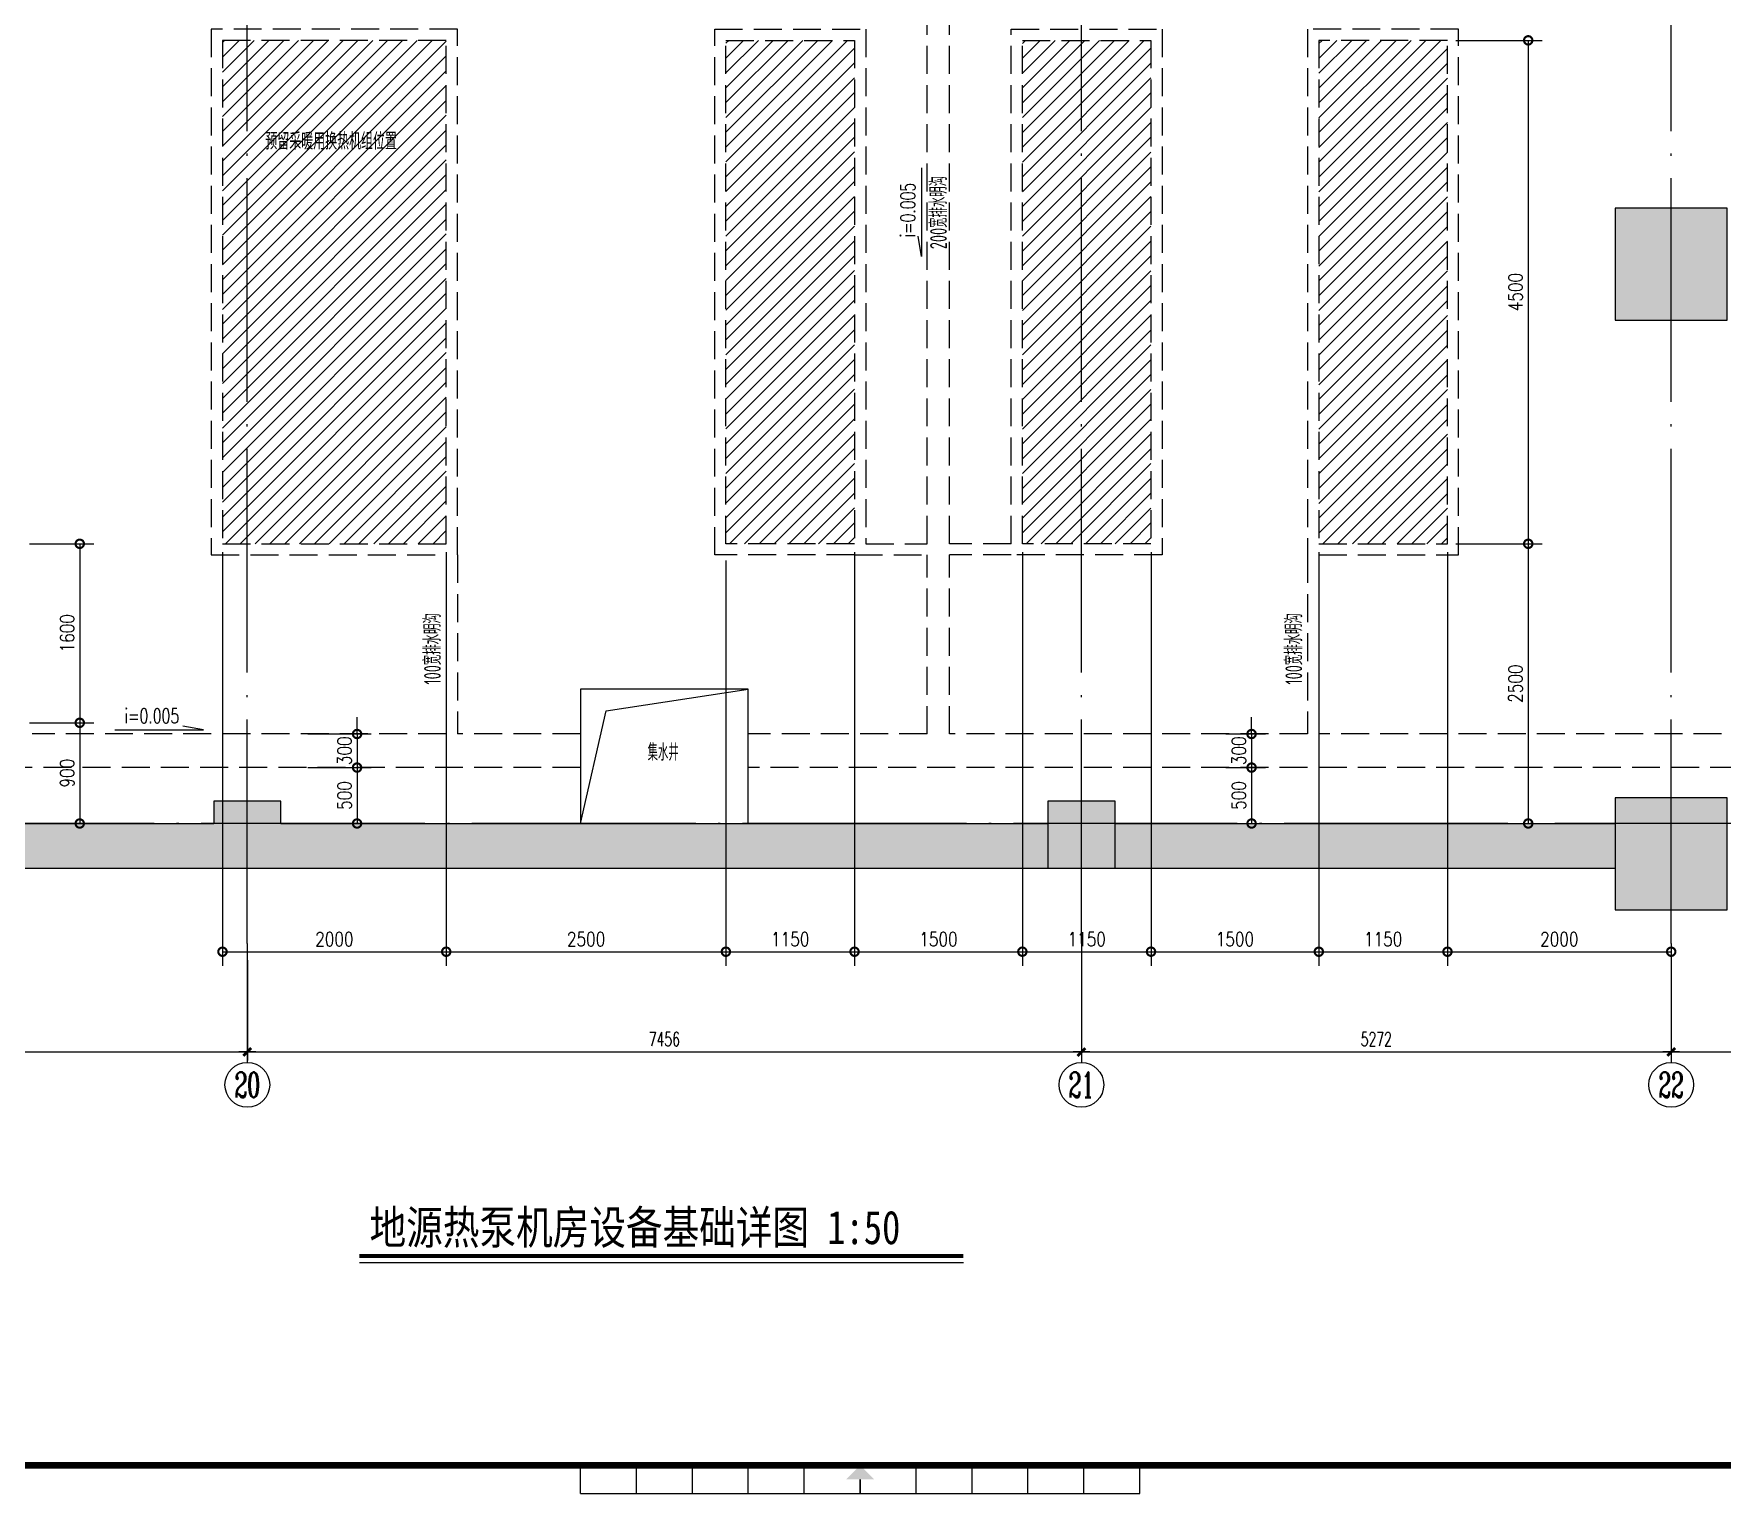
# Model space of a CAD drawing. Extents: x -345393 to -54719, y 203828 to 476815.
# Drawn here: x -289705 to -274612, y 226415 to 239469 of the extents above; entities that cross this region are included whole.
import ezdxf
from ezdxf.enums import TextEntityAlignment as Align

# ---------------------------------------------------------------- set-up
doc = ezdxf.new("R2010")
doc.units = 0
doc.header["$LTSCALE"] = 1000
doc.header["$MEASUREMENT"] = 0
doc.linetypes.add('DASH', pattern=[0.35, 0.25, -0.1])
doc.linetypes.add('DOTE', pattern=[2.42, 2, -0.2, 0.02, -0.2])
doc.layers.get('0').update_dxf_attribs({"color": 252, "linetype": 'CONTINUOUS'})
doc.layers.get('Defpoints').update_dxf_attribs({"color": 252, "linetype": 'CONTINUOUS'})
for name, color, linetype in [('AXIS', 252, 'CONTINUOUS'), ('AXIS_TEXT', 252, 'CONTINUOUS'), ('COLUMN', 250, 'CONTINUOUS'), ('DOTE', 250, 'DOTE'), ('PUB_HATCH', 250, 'CONTINUOUS'), ('PUB_TEXT', 252, 'CONTINUOUS'), ('WALL', 252, 'CONTINUOUS'), ('图框', 252, 'CONTINUOUS'), ('暖通-水-标注', 95, 'CONTINUOUS'), ('暖通-水-设备基础', 75, 'DASH'), ('暖通-水-说明', 3, 'CONTINUOUS'), ('暖通-风-标注', 160, 'CONTINUOUS')]:
    doc.layers.add(name, color=color, linetype=linetype)
doc.layers.add('暖通-公共-说明', color=50, linetype='CONTINUOUS', lineweight=20)
doc.styles.add('_TCH_AXIS', font='COMPLEX', dxfattribs={"bigfont": 'GBCBIG'})
doc.styles.add('COMPLEX', font='COMPLEX')
doc.styles.add('HT', font='simhei.ttf')
doc.styles.add('HZ-ZGBZ', font='romanc.shx', dxfattribs={"width": 0.65, "bigfont": '0hztxt.shx'})
doc.styles.add('M-TEXT2', font='romanc.shx', dxfattribs={"width": 0.8, "bigfont": 'hzf.shx'})
doc.styles.add('NT4', font='tssdeng.shx', dxfattribs={"width": 0.65, "bigfont": 'tssdchn.shx'})
doc.styles.add('ROMANC', font='romanc', dxfattribs={"width": 0.9})
doc.dimstyles.new('暖-标注50', dxfattribs={"dimscale": 0.5, "dimtxt": 250, "dimasz": 1, "dimexe": 150, "dimexo": 150, "dimgap": 100, "dimtad": 1, "dimdec": 0, "dimdsep": 46, "dimtxsty": 'HZ-ZGBZ', "dimblk": '_DIMX', "dimcen": 0.09, "dimclrt": 7, "dimadec": 0, "dimazin": 0, "dimtfac": 1, "dimtdec": 0, "dimtix": 1, "dimtmove": 2, "dimatfit": 3, "dimldrblk": '_DIMX', "dimfxl": 0, "dimtolj": 1, "dimtzin": 0, "dimarcsym": 0})
doc.dimstyles.new('暖通-水-尺寸标注50', dxfattribs={"dimscale": 0.5, "dimtxt": 250, "dimasz": 300, "dimexe": 250, "dimexo": 150, "dimgap": 100, "dimtad": 1, "dimdec": 4, "dimrnd": 5, "dimdsep": 46, "dimtxsty": 'M-TEXT2', "dimblk1": 'DOTSMALL', "dimblk2": 'DOTSMALL', "dimsah": 1, "dimcen": 0.09, "dimclrd": 256, "dimclre": 256, "dimclrt": 7, "dimadec": 0, "dimazin": 0, "dimtfac": 1, "dimtdec": 4, "dimtix": 1, "dimtmove": 2, "dimatfit": 3, "dimldrblk": 'DOTSMALL', "dimfxl": 0, "dimtolj": 1, "dimtzin": 0, "dimarcsym": 0})

# ---------------------------------------------------------------- blocks, each defined once
blk = doc.blocks.new('TJAD_TK_A1')
at = {"layer": '图框'}
for p, q in [((870.88, 361.45), (870.88, 366.45)), ((880.88, 361.45), (880.88, 366.45)), ((890.88, 361.45), (890.88, 366.45)), ((900.88, 361.45), (900.88, 366.45)), ((910.88, 361.45), (910.88, 366.45)), ((930.88, 361.45), (930.88, 366.45)), ((940.88, 361.45), (940.88, 366.45)), ((950.88, 361.45), (950.88, 366.45)), ((960.88, 361.45), (960.88, 366.45)), ((970.88, 361.45), (970.88, 366.45)), ((870.88, 361.45), (970.88, 361.45))]:
    blk.add_line(p, q, dxfattribs=at)
at = {"layer": '图框', "const_width": 1.2}
blk.add_lwpolyline([(1331.38, 940.45), (525.38, 940.45), (525.38, 366.45), (1331.38, 366.45)], close=True, dxfattribs=at)
at = {"layer": '图框', "const_width": 0.3}
blk.add_lwpolyline([(920.88, 363.95), (920.88, 361.45)], dxfattribs=at)
at = {"layer": '图框'}
blk.add_solid([(918.38, 363.95), (923.38, 363.95), (920.88, 366.45)], dxfattribs=at)
blk = doc.blocks.new('_DIMX')
blk.add_line((-150, 0), (150, 0))
at = {"const_width": 50}
blk.add_lwpolyline([(-70, -70), (70, 70)], dxfattribs=at)
blk = doc.blocks.new('*D298')
at = {"layer": 'Defpoints', "color": 0}
for p in [(-287796, 231072), (-280340, 231072), (-280340, 230368)]:
    blk.add_point(p, dxfattribs=at)
at = {"layer": '暖通-风-标注', "color": 0, "lineweight": -2}
for p, q in [((-287796, 230997), (-287796, 230293)), ((-280340, 230997), (-280340, 230293)), ((-287796, 230368), (-280341, 230368))]:
    blk.add_line(p, q, dxfattribs=at)
at = {"layer": '暖通-风-标注', "color": 0, "lineweight": -2, "xscale": 0.5, "yscale": 0.5, "zscale": 0.5, "rotation": 180}
blk.add_blockref('_DIMX', (-287796, 230368), dxfattribs=at)
at = {"layer": '暖通-风-标注', "color": 0, "lineweight": -2, "xscale": 0.5, "yscale": 0.5, "zscale": 0.5}
blk.add_blockref('_DIMX', (-280340, 230368), dxfattribs=at)
at = {"layer": '暖通-风-标注', "color": 7, "insert": (-284068, 230481), "char_height": 125, "attachment_point": 5, "style": 'HZ-ZGBZ'}
blk.add_mtext('\\A1;7456', dxfattribs=at)
blk = doc.blocks.new('*D299')
at = {"layer": 'Defpoints', "color": 0}
for p in [(-280340, 231072), (-275068, 231072), (-275068, 230368)]:
    blk.add_point(p, dxfattribs=at)
at = {"layer": '暖通-风-标注', "color": 0, "lineweight": -2}
for p, q in [((-280340, 230997), (-280340, 230293)), ((-275068, 230997), (-275068, 230293)), ((-280340, 230368), (-275069, 230368))]:
    blk.add_line(p, q, dxfattribs=at)
at = {"layer": '暖通-风-标注', "color": 0, "lineweight": -2, "xscale": 0.5, "yscale": 0.5, "zscale": 0.5, "rotation": 180}
blk.add_blockref('_DIMX', (-280340, 230368), dxfattribs=at)
at = {"layer": '暖通-风-标注', "color": 0, "lineweight": -2, "xscale": 0.5, "yscale": 0.5, "zscale": 0.5}
blk.add_blockref('_DIMX', (-275068, 230368), dxfattribs=at)
at = {"layer": '暖通-风-标注', "color": 7, "insert": (-277704, 230481), "char_height": 125, "attachment_point": 5, "style": 'HZ-ZGBZ'}
blk.add_mtext('\\A1;5272', dxfattribs=at)
blk = doc.blocks.new('_AXISO')
blk.add_circle((0, 0), 0.5)
at = {"layer": 'AXIS_TEXT', "style": 'COMPLEX', "width": 1.041667}
blk.add_attdef('A', text='', height=0.56, dxfattribs=at).set_placement((-0.25, -0.28), (0.25, -0.28), align=Align.FIT)
blk = doc.blocks.new('_FZH')
blk.add_lwpolyline([(-0.5, -0.5), (0.5, -0.5), (0.5, 0.5), (-0.5, 0.5)], close=True)
at = {"layer": 'PUB_HATCH'}
blk.add_solid([(-0.5, -0.5), (0.5, -0.5), (-0.5, 0.5), (0.5, 0.5)], dxfattribs=at)
blk = doc.blocks.new('_DOTSMALL')
at = {"color": 0, "const_width": 0.5}
blk.add_lwpolyline([(-0.0625, 0, 1), (0.0625, 0, 1)], format="xyb", close=True, dxfattribs=at)
blk = doc.blocks.new('*D234')
at = {"layer": 'Defpoints', "color": 0}
for p in [(-288018, 234910), (-286018, 234910), (-286018, 231264)]:
    blk.add_point(p, dxfattribs=at)
at = {"layer": '暖通-水-标注', "linetype": 'Continuous', "lineweight": -2}
for p, q in [((-288018, 234835), (-288018, 231139)), ((-286018, 234835), (-286018, 231139)), ((-288018, 231264), (-286018, 231264))]:
    blk.add_line(p, q, dxfattribs=at)
at = {"layer": '暖通-水-标注', "lineweight": -2, "xscale": 150, "yscale": 150, "zscale": 150, "rotation": 180}
blk.add_blockref('_DOTSMALL', (-288018, 231264), dxfattribs=at)
at = {"layer": '暖通-水-标注', "lineweight": -2, "xscale": 150, "yscale": 150, "zscale": 150}
blk.add_blockref('_DOTSMALL', (-286018, 231264), dxfattribs=at)
at = {"layer": '暖通-水-标注', "color": 7, "insert": (-287018, 231376), "char_height": 125, "attachment_point": 5, "style": 'M-TEXT2'}
blk.add_mtext('\\A1;2000', dxfattribs=at)
blk = doc.blocks.new('*D235')
at = {"layer": 'Defpoints', "color": 0}
for p in [(-286018, 234910), (-283518, 234835), (-283518, 231264)]:
    blk.add_point(p, dxfattribs=at)
at = {"layer": '暖通-水-标注', "linetype": 'Continuous', "lineweight": -2}
for p, q in [((-286018, 234835), (-286018, 231139)), ((-283518, 234760), (-283518, 231139)), ((-286018, 231264), (-283518, 231264))]:
    blk.add_line(p, q, dxfattribs=at)
at = {"layer": '暖通-水-标注', "lineweight": -2, "xscale": 150, "yscale": 150, "zscale": 150, "rotation": 180}
blk.add_blockref('_DOTSMALL', (-286018, 231264), dxfattribs=at)
at = {"layer": '暖通-水-标注', "lineweight": -2, "xscale": 150, "yscale": 150, "zscale": 150}
blk.add_blockref('_DOTSMALL', (-283518, 231264), dxfattribs=at)
at = {"layer": '暖通-水-标注', "color": 7, "insert": (-284768, 231376), "char_height": 125, "attachment_point": 5, "style": 'M-TEXT2'}
blk.add_mtext('\\A1;2500', dxfattribs=at)
blk = doc.blocks.new('*D236')
at = {"layer": 'Defpoints', "color": 0}
for p in [(-282368, 234910), (-283518, 234835), (-282368, 231264)]:
    blk.add_point(p, dxfattribs=at)
at = {"layer": '暖通-水-标注', "linetype": 'Continuous', "lineweight": -2}
for p, q in [((-283518, 234760), (-283518, 231139)), ((-282368, 234835), (-282368, 231139)), ((-283518, 231264), (-282368, 231264))]:
    blk.add_line(p, q, dxfattribs=at)
at = {"layer": '暖通-水-标注', "lineweight": -2, "xscale": 150, "yscale": 150, "zscale": 150, "rotation": 180}
blk.add_blockref('_DOTSMALL', (-283518, 231264), dxfattribs=at)
at = {"layer": '暖通-水-标注', "lineweight": -2, "xscale": 150, "yscale": 150, "zscale": 150}
blk.add_blockref('_DOTSMALL', (-282368, 231264), dxfattribs=at)
at = {"layer": '暖通-水-标注', "color": 7, "insert": (-282943, 231376), "char_height": 125, "attachment_point": 5, "style": 'M-TEXT2'}
blk.add_mtext('\\A1;1150', dxfattribs=at)
blk = doc.blocks.new('*D237')
at = {"layer": 'Defpoints', "color": 0}
for p in [(-282368, 234910), (-280868, 234910), (-280868, 231264)]:
    blk.add_point(p, dxfattribs=at)
at = {"layer": '暖通-水-标注', "linetype": 'Continuous', "lineweight": -2}
for p, q in [((-282368, 234835), (-282368, 231139)), ((-280868, 234835), (-280868, 231139)), ((-282368, 231264), (-280868, 231264))]:
    blk.add_line(p, q, dxfattribs=at)
at = {"layer": '暖通-水-标注', "lineweight": -2, "xscale": 150, "yscale": 150, "zscale": 150, "rotation": 180}
blk.add_blockref('_DOTSMALL', (-282368, 231264), dxfattribs=at)
at = {"layer": '暖通-水-标注', "lineweight": -2, "xscale": 150, "yscale": 150, "zscale": 150}
blk.add_blockref('_DOTSMALL', (-280868, 231264), dxfattribs=at)
at = {"layer": '暖通-水-标注', "color": 7, "insert": (-281618, 231376), "char_height": 125, "attachment_point": 5, "style": 'M-TEXT2'}
blk.add_mtext('\\A1;1500', dxfattribs=at)
blk = doc.blocks.new('*D238')
at = {"layer": 'Defpoints', "color": 0}
for p in [(-280868, 234910), (-279718, 234910), (-279718, 231264)]:
    blk.add_point(p, dxfattribs=at)
at = {"layer": '暖通-水-标注', "linetype": 'Continuous', "lineweight": -2}
for p, q in [((-280868, 234835), (-280868, 231139)), ((-279718, 234835), (-279718, 231139)), ((-280868, 231264), (-279718, 231264))]:
    blk.add_line(p, q, dxfattribs=at)
at = {"layer": '暖通-水-标注', "lineweight": -2, "xscale": 150, "yscale": 150, "zscale": 150, "rotation": 180}
blk.add_blockref('_DOTSMALL', (-280868, 231264), dxfattribs=at)
at = {"layer": '暖通-水-标注', "lineweight": -2, "xscale": 150, "yscale": 150, "zscale": 150}
blk.add_blockref('_DOTSMALL', (-279718, 231264), dxfattribs=at)
at = {"layer": '暖通-水-标注', "color": 7, "insert": (-280293, 231376), "char_height": 125, "attachment_point": 5, "style": 'M-TEXT2'}
blk.add_mtext('\\A1;1150', dxfattribs=at)
blk = doc.blocks.new('*D239')
at = {"layer": 'Defpoints', "color": 0}
for p in [(-279718, 234910), (-278218, 234910), (-278218, 231264)]:
    blk.add_point(p, dxfattribs=at)
at = {"layer": '暖通-水-标注', "linetype": 'Continuous', "lineweight": -2}
for p, q in [((-279718, 234835), (-279718, 231139)), ((-278218, 234835), (-278218, 231139)), ((-279718, 231264), (-278218, 231264))]:
    blk.add_line(p, q, dxfattribs=at)
at = {"layer": '暖通-水-标注', "lineweight": -2, "xscale": 150, "yscale": 150, "zscale": 150, "rotation": 180}
blk.add_blockref('_DOTSMALL', (-279718, 231264), dxfattribs=at)
at = {"layer": '暖通-水-标注', "lineweight": -2, "xscale": 150, "yscale": 150, "zscale": 150}
blk.add_blockref('_DOTSMALL', (-278218, 231264), dxfattribs=at)
at = {"layer": '暖通-水-标注', "color": 7, "insert": (-278968, 231376), "char_height": 125, "attachment_point": 5, "style": 'M-TEXT2'}
blk.add_mtext('\\A1;1500', dxfattribs=at)
blk = doc.blocks.new('*D240')
at = {"layer": 'Defpoints', "color": 0}
for p in [(-278218, 234910), (-277068, 234910), (-277068, 231264)]:
    blk.add_point(p, dxfattribs=at)
at = {"layer": '暖通-水-标注', "linetype": 'Continuous', "lineweight": -2}
for p, q in [((-278218, 234835), (-278218, 231139)), ((-277068, 234835), (-277068, 231139)), ((-278218, 231264), (-277068, 231264))]:
    blk.add_line(p, q, dxfattribs=at)
at = {"layer": '暖通-水-标注', "lineweight": -2, "xscale": 150, "yscale": 150, "zscale": 150, "rotation": 180}
blk.add_blockref('_DOTSMALL', (-278218, 231264), dxfattribs=at)
at = {"layer": '暖通-水-标注', "lineweight": -2, "xscale": 150, "yscale": 150, "zscale": 150}
blk.add_blockref('_DOTSMALL', (-277068, 231264), dxfattribs=at)
at = {"layer": '暖通-水-标注', "color": 7, "insert": (-277643, 231376), "char_height": 125, "attachment_point": 5, "style": 'M-TEXT2'}
blk.add_mtext('\\A1;1150', dxfattribs=at)
blk = doc.blocks.new('*D241')
at = {"layer": 'Defpoints', "color": 0}
for p in [(-277068, 234910), (-275068, 231371), (-275068, 231264)]:
    blk.add_point(p, dxfattribs=at)
at = {"layer": '暖通-水-标注', "linetype": 'Continuous', "lineweight": -2}
for p, q in [((-277068, 234835), (-277068, 231139)), ((-277068, 231264), (-275068, 231264)), ((-275068, 231296), (-275068, 231139))]:
    blk.add_line(p, q, dxfattribs=at)
at = {"layer": '暖通-水-标注', "lineweight": -2, "xscale": 150, "yscale": 150, "zscale": 150, "rotation": 180}
blk.add_blockref('_DOTSMALL', (-277068, 231264), dxfattribs=at)
at = {"layer": '暖通-水-标注', "lineweight": -2, "xscale": 150, "yscale": 150, "zscale": 150}
blk.add_blockref('_DOTSMALL', (-275068, 231264), dxfattribs=at)
at = {"layer": '暖通-水-标注', "color": 7, "insert": (-276068, 231376), "char_height": 125, "attachment_point": 5, "style": 'M-TEXT2'}
blk.add_mtext('\\A1;2000', dxfattribs=at)
blk = doc.blocks.new('*D242')
at = {"layer": 'Defpoints', "color": 0}
for p in [(-275068, 231371), (-271068, 231339), (-271068, 230368)]:
    blk.add_point(p, dxfattribs=at)
at = {"layer": '暖通-风-标注', "color": 0, "lineweight": -2}
for p, q in [((-275068, 231296), (-275068, 230293)), ((-271068, 231264), (-271068, 230293)), ((-275068, 230368), (-271069, 230368))]:
    blk.add_line(p, q, dxfattribs=at)
at = {"layer": '暖通-风-标注', "color": 0, "lineweight": -2, "xscale": 0.5, "yscale": 0.5, "zscale": 0.5, "rotation": 180}
blk.add_blockref('_DIMX', (-275068, 230368), dxfattribs=at)
at = {"layer": '暖通-风-标注', "color": 0, "lineweight": -2, "xscale": 0.5, "yscale": 0.5, "zscale": 0.5}
blk.add_blockref('_DIMX', (-271068, 230368), dxfattribs=at)
at = {"layer": '暖通-风-标注', "color": 7, "insert": (-273068, 230481), "char_height": 125, "attachment_point": 5, "style": 'HZ-ZGBZ'}
blk.add_mtext('\\A1;4000', dxfattribs=at)
blk = doc.blocks.new('*D255')
at = {"layer": 'Defpoints', "color": 0}
for p in [(-289818, 234910), (-289818, 233310), (-289294, 233310)]:
    blk.add_point(p, dxfattribs=at)
at = {"layer": '暖通-水-标注', "linetype": 'Continuous', "lineweight": -2}
for p, q in [((-289743, 234910), (-289169, 234910)), ((-289294, 234910), (-289294, 233310)), ((-289743, 233310), (-289169, 233310))]:
    blk.add_line(p, q, dxfattribs=at)
at = {"layer": '暖通-水-标注', "lineweight": -2, "xscale": 150, "yscale": 150, "zscale": 150}
for p, rotation in [((-289294, 234910), 90), ((-289294, 233310), 270)]:
    blk.add_blockref('_DOTSMALL', p, dxfattribs=dict(at, rotation=rotation))
at = {"layer": '暖通-水-标注', "color": 7, "insert": (-289406, 234110), "char_height": 125, "attachment_point": 5, "rotation": 90, "style": 'M-TEXT2'}
blk.add_mtext('\\A1;1600', dxfattribs=at)
blk = doc.blocks.new('*D256')
at = {"layer": 'Defpoints', "color": 0}
for p in [(-289818, 233310), (-289818, 232410), (-289294, 232410)]:
    blk.add_point(p, dxfattribs=at)
at = {"layer": '暖通-水-标注', "linetype": 'Continuous', "lineweight": -2}
for p, q in [((-289743, 233310), (-289169, 233310)), ((-289294, 233310), (-289294, 232410)), ((-289743, 232410), (-289169, 232410))]:
    blk.add_line(p, q, dxfattribs=at)
at = {"layer": '暖通-水-标注', "lineweight": -2, "xscale": 150, "yscale": 150, "zscale": 150}
for p, rotation in [((-289294, 233310), 90), ((-289294, 232410), 270)]:
    blk.add_blockref('_DOTSMALL', p, dxfattribs=dict(at, rotation=rotation))
at = {"layer": '暖通-水-标注', "color": 7, "insert": (-289406, 232860), "char_height": 125, "attachment_point": 5, "rotation": 90, "style": 'M-TEXT2'}
blk.add_mtext('\\A1;900', dxfattribs=at)
blk = doc.blocks.new('*D262')
at = {"layer": 'Defpoints', "color": 0}
for p in [(-293068, 231264), (-287796, 231264), (-287796, 230368)]:
    blk.add_point(p, dxfattribs=at)
at = {"layer": '暖通-风-标注', "color": 0, "lineweight": -2}
for p, q in [((-293068, 231189), (-293068, 230293)), ((-287796, 231189), (-287796, 230293)), ((-293068, 230368), (-287797, 230368))]:
    blk.add_line(p, q, dxfattribs=at)
at = {"layer": '暖通-风-标注', "color": 0, "lineweight": -2, "xscale": 0.5, "yscale": 0.5, "zscale": 0.5, "rotation": 180}
blk.add_blockref('_DIMX', (-293068, 230368), dxfattribs=at)
at = {"layer": '暖通-风-标注', "color": 0, "lineweight": -2, "xscale": 0.5, "yscale": 0.5, "zscale": 0.5}
blk.add_blockref('_DIMX', (-287796, 230368), dxfattribs=at)
at = {"layer": '暖通-风-标注', "color": 7, "insert": (-290432, 230481), "char_height": 125, "attachment_point": 5, "style": 'HZ-ZGBZ'}
blk.add_mtext('\\A1;5272', dxfattribs=at)
blk = doc.blocks.new('*D268')
at = {"layer": 'Defpoints', "color": 0}
for p in [(-277068, 239410), (-277068, 234910), (-276346, 234910)]:
    blk.add_point(p, dxfattribs=at)
at = {"layer": '暖通-水-标注', "linetype": 'Continuous', "lineweight": -2}
for p, q in [((-276993, 239410), (-276221, 239410)), ((-276346, 239410), (-276346, 234910)), ((-276993, 234910), (-276221, 234910))]:
    blk.add_line(p, q, dxfattribs=at)
at = {"layer": '暖通-水-标注', "lineweight": -2, "xscale": 150, "yscale": 150, "zscale": 150}
for p, rotation in [((-276346, 239410), 90), ((-276346, 234910), 270)]:
    blk.add_blockref('_DOTSMALL', p, dxfattribs=dict(at, rotation=rotation))
at = {"layer": '暖通-水-标注', "color": 7, "insert": (-276459, 237160), "char_height": 125, "attachment_point": 5, "rotation": 90, "style": 'M-TEXT2'}
blk.add_mtext('\\A1;4500', dxfattribs=at)
blk = doc.blocks.new('*D269')
at = {"layer": 'Defpoints', "color": 0}
for p in [(-277068, 234910), (-277068, 232410), (-276346, 232410)]:
    blk.add_point(p, dxfattribs=at)
at = {"layer": '暖通-水-标注', "linetype": 'Continuous', "lineweight": -2}
for p, q in [((-276993, 234910), (-276221, 234910)), ((-276346, 234910), (-276346, 232410)), ((-276993, 232410), (-276221, 232410))]:
    blk.add_line(p, q, dxfattribs=at)
at = {"layer": '暖通-水-标注', "lineweight": -2, "xscale": 150, "yscale": 150, "zscale": 150}
for p, rotation in [((-276346, 234910), 90), ((-276346, 232410), 270)]:
    blk.add_blockref('_DOTSMALL', p, dxfattribs=dict(at, rotation=rotation))
at = {"layer": '暖通-水-标注', "color": 7, "insert": (-276459, 233660), "char_height": 125, "attachment_point": 5, "rotation": 90, "style": 'M-TEXT2'}
blk.add_mtext('\\A1;2500', dxfattribs=at)
blk = doc.blocks.new('*D270')
at = {"layer": 'Defpoints', "color": 0}
for p in [(-279125, 233210), (-279125, 232910), (-278819, 232910)]:
    blk.add_point(p, dxfattribs=at)
at = {"layer": '暖通-水-标注', "linetype": 'Continuous', "lineweight": -2}
for p, q in [((-278819, 233210), (-278819, 233360)), ((-279050, 233210), (-278694, 233210)), ((-278819, 233210), (-278819, 232910)), ((-279050, 232910), (-278694, 232910)), ((-278819, 232910), (-278819, 232760))]:
    blk.add_line(p, q, dxfattribs=at)
at = {"layer": '暖通-水-标注', "lineweight": -2, "xscale": 150, "yscale": 150, "zscale": 150}
for p, rotation in [((-278819, 233210), 270), ((-278819, 232910), 90)]:
    blk.add_blockref('_DOTSMALL', p, dxfattribs=dict(at, rotation=rotation))
at = {"layer": '暖通-水-标注', "color": 7, "insert": (-278932, 233060), "char_height": 125, "attachment_point": 5, "rotation": 90, "style": 'M-TEXT2'}
blk.add_mtext('\\A1;300', dxfattribs=at)
blk = doc.blocks.new('*D271')
at = {"layer": 'Defpoints', "color": 0}
for p in [(-279125, 232910), (-279113, 232410), (-278819, 232410)]:
    blk.add_point(p, dxfattribs=at)
at = {"layer": '暖通-水-标注', "linetype": 'Continuous', "lineweight": -2}
for p, q in [((-279050, 232910), (-278694, 232910)), ((-278819, 232910), (-278819, 232410)), ((-279038, 232410), (-278694, 232410))]:
    blk.add_line(p, q, dxfattribs=at)
at = {"layer": '暖通-水-标注', "lineweight": -2, "xscale": 150, "yscale": 150, "zscale": 150}
for p, rotation in [((-278819, 232910), 90), ((-278819, 232410), 270)]:
    blk.add_blockref('_DOTSMALL', p, dxfattribs=dict(at, rotation=rotation))
at = {"layer": '暖通-水-标注', "color": 7, "insert": (-278932, 232660), "char_height": 125, "attachment_point": 5, "rotation": 90, "style": 'M-TEXT2'}
blk.add_mtext('\\A1;500', dxfattribs=at)
blk = doc.blocks.new('*D272')
at = {"layer": 'Defpoints', "color": 0}
for p in [(-287331, 233210), (-287331, 232910), (-286815, 232910)]:
    blk.add_point(p, dxfattribs=at)
at = {"layer": '暖通-水-标注', "linetype": 'Continuous', "lineweight": -2}
for p, q in [((-286815, 233210), (-286815, 233360)), ((-287256, 233210), (-286690, 233210)), ((-286815, 233210), (-286815, 232910)), ((-287256, 232910), (-286690, 232910)), ((-286815, 232910), (-286815, 232760))]:
    blk.add_line(p, q, dxfattribs=at)
at = {"layer": '暖通-水-标注', "lineweight": -2, "xscale": 150, "yscale": 150, "zscale": 150}
for p, rotation in [((-286815, 233210), 270), ((-286815, 232910), 90)]:
    blk.add_blockref('_DOTSMALL', p, dxfattribs=dict(at, rotation=rotation))
at = {"layer": '暖通-水-标注', "color": 7, "insert": (-286928, 233060), "char_height": 125, "attachment_point": 5, "rotation": 90, "style": 'M-TEXT2'}
blk.add_mtext('\\A1;300', dxfattribs=at)
blk = doc.blocks.new('*D273')
at = {"layer": 'Defpoints', "color": 0}
for p in [(-287331, 232910), (-287497, 232410), (-286815, 232410)]:
    blk.add_point(p, dxfattribs=at)
at = {"layer": '暖通-水-标注', "linetype": 'Continuous', "lineweight": -2}
for p, q in [((-287256, 232910), (-286690, 232910)), ((-286815, 232910), (-286815, 232410)), ((-287422, 232410), (-286690, 232410))]:
    blk.add_line(p, q, dxfattribs=at)
at = {"layer": '暖通-水-标注', "lineweight": -2, "xscale": 150, "yscale": 150, "zscale": 150}
for p, rotation in [((-286815, 232910), 90), ((-286815, 232410), 270)]:
    blk.add_blockref('_DOTSMALL', p, dxfattribs=dict(at, rotation=rotation))
at = {"layer": '暖通-水-标注', "color": 7, "insert": (-286928, 232660), "char_height": 125, "attachment_point": 5, "rotation": 90, "style": 'M-TEXT2'}
blk.add_mtext('\\A1;500', dxfattribs=at)

msp = doc.modelspace()

# ---------------------------------------------------------------- hatches: boundary and pattern name
at = {"layer": 'PUB_HATCH'}
for points in [[(-288096.79558, 232010.07948), (-287496.79863, 232010.07948), (-287496.79863, 232610.0833), (-288096.79558, 232610.0833)], [(-280039.62064, 232010.07948), (-280039.62064, 232610.0833), (-280639.61759, 232610.0833), (-280639.61759, 232010.07948)], [(-288096.79558, 232010.07948), (-288096.79558, 232410.07948), (-292568.20811, 232410.07948), (-292568.20811, 232010.07948)], [(-280639.61759, 232010.07948), (-280639.61759, 232410.07948), (-287496.79863, 232410.07948), (-287496.79863, 232010.07948)], [(-280039.62064, 232410.07948), (-280039.62064, 232010.07948), (-280039.61911, 232010.07948), (-280039.61911, 232410.07948)], [(-275568.20811, 232010.07948), (-275568.20811, 232410.07948), (-280039.61911, 232410.07948), (-280039.61911, 232010.07948)]]:
    msp.add_hatch(color=256, dxfattribs=at).paths.add_polyline_path(points)
at = {"layer": '暖通-水-设备基础'}
h = msp.add_hatch(dxfattribs=at)
h.set_pattern_fill('ANSI31', color=251, scale=750, style=0)
h.set_pattern_definition([(45, (-963204.23, 49590.78), (-66.291261, 66.291261), [])])
h.paths.add_polyline_path([(-286018.20811, 239410.07948), (-288018.20811, 239410.07948), (-288018.20811, 234910.07948), (-286018.20811, 234910.07948)])
h.paths.add_polyline_path([(-283518.20811, 234910.07948), (-282368.20811, 234910.07948), (-282368.20811, 239410.07948), (-283518.20811, 239410.07948)])
h.paths.add_polyline_path([(-280868.20811, 234910.07948), (-279718.20811, 234910.07948), (-279718.20811, 239410.07948), (-280868.20811, 239410.07948)])
h.paths.add_polyline_path([(-278218.20811, 234910.07948), (-277068.20811, 234910.07948), (-277068.20811, 239410.07948), (-278218.20811, 239410.07948)])
h.paths.add_polyline_path([(-287662.56799, 238396.13818), (-286368.67035, 238396.13818), (-286368.67035, 238621.13818), (-287662.56799, 238621.13818)], flags=24)

# ---------------------------------------------------------------- linework, layer by layer
at = {"layer": 'AXIS'}
for p, q in [((-287796.13017, 231338.54729), (-287796.13017, 230274.21599)), ((-280340.28605, 231338.54729), (-280340.28605, 230274.21599)), ((-275068.20811, 231338.54729), (-275068.20811, 230274.21599))]:
    msp.add_line(p, q, dxfattribs=at)
at = {"layer": 'COLUMN'}
for p, q in [((-287496.79863, 232610.0833), (-288096.79558, 232610.0833)), ((-288096.79558, 232610.0833), (-288096.79558, 232410.07948)), ((-287496.79863, 232410.07948), (-287496.79863, 232610.0833)), ((-280039.62064, 232610.0833), (-280639.61759, 232610.0833)), ((-280639.61759, 232610.0833), (-280639.61759, 232010.07948)), ((-280039.62064, 232010.07948), (-280039.62064, 232610.0833)), ((-288096.79558, 232010.07948), (-287822.73259, 232010.07948)), ((-287822.73259, 232010.07948), (-287496.79863, 232010.07948)), ((-280639.61759, 232010.07948), (-280039.62064, 232010.07948))]:
    msp.add_line(p, q, dxfattribs=at)
at = {"layer": 'DOTE'}
for p, q in [((-287796.13017, 231338.54729), (-287796.13017, 245310.07948)), ((-280340.28605, 231338.54729), (-280340.28605, 245310.07948)), ((-275068.20811, 231338.54729), (-275068.20811, 245310.07948)), ((-269268.21421, 232410.07948), (-298868.202, 232410.07948))]:
    msp.add_line(p, q, dxfattribs=at)
at = {"layer": 'PUB_TEXT'}
msp.add_line((-286793.67925, 228485.27618), (-281394.96136, 228485.27618), dxfattribs=at)
at = {"layer": 'PUB_TEXT', "const_width": 36}
msp.add_lwpolyline([(-286793.67925, 228545.27618), (-281394.96136, 228545.27618)], dxfattribs=at)
at = {"layer": 'WALL'}
for p, q in [((-292568.20811, 232410.07948), (-288096.79558, 232410.07948)), ((-287496.79863, 232410.07948), (-280639.61759, 232410.07948)), ((-280039.61911, 232410.07948), (-275568.20811, 232410.07948)), ((-292568.20811, 232010.07948), (-288096.79558, 232010.07948)), ((-287496.79863, 232010.07948), (-280639.61759, 232010.07948)), ((-280039.61911, 232010.07948), (-275568.20811, 232010.07948))]:
    msp.add_line(p, q, dxfattribs=at)
at = {"layer": '暖通-水-设备基础', "color": 2}
for p, q in [((-281718.20811, 234910.07948), (-281718.20811, 242560.07948)), ((-281518.20811, 234910.07948), (-281518.20811, 242560.07948)), ((-282268.20811, 234910.07948), (-281718.20811, 234910.07948)), ((-280968.20811, 234910.07948), (-281518.20811, 234910.07948)), ((-286018.20811, 234810.07948), (-286018.20811, 233210.07891)), ((-285918.20811, 234810.07948), (-285918.20811, 233210.07891)), ((-282368.20811, 234810.07948), (-281718.20811, 234810.07948)), ((-281718.20811, 233210.07891), (-281718.20811, 234810.07948)), ((-281518.20811, 233210.07891), (-281518.20811, 234810.07948)), ((-280968.20811, 234810.07948), (-281518.20811, 234810.07948)), ((-278318.20811, 234810.07948), (-278318.20811, 233210.07891)), ((-278218.20811, 234810.07948), (-278218.20811, 233210.07891)), ((-286018.20811, 233210.07891), (-289718.20811, 233210.07891)), ((-284818.20811, 233210.07891), (-285918.20811, 233210.07891)), ((-281718.20811, 233210.07891), (-283318.20811, 233210.07891)), ((-278318.20811, 233210.07891), (-281518.20811, 233210.07891)), ((-274268.20811, 233210.07891), (-278218.20811, 233210.07891)), ((-284818.20811, 232910.07891), (-297168.21192, 232910.07891)), ((-270968.20429, 232910.07891), (-283318.20811, 232910.07891))]:
    msp.add_line(p, q, dxfattribs=at)
for points in [[(-285918.20811, 234810.07948), (-285918.20811, 239510.07948), (-288118.20811, 239510.07948), (-288118.20811, 234810.07948), (-286018.20811, 234810.07948)], [(-282368.20811, 234810.07948), (-283618.20811, 234810.07948), (-283618.20811, 239510.07948), (-282268.20811, 239510.07948), (-282268.20811, 234910.07948)], [(-280968.20811, 234910.07948), (-280968.20811, 239510.07948), (-279618.20811, 239510.07948), (-279618.20811, 234810.07948)], [(-278218.20811, 234810.07948), (-276968.20811, 234810.07948), (-276968.20811, 239510.07948), (-278318.20811, 239510.07948), (-278318.20811, 234810.07948)], [(-279618.20811, 234810.07948), (-280968.20811, 234810.07948)]]:
    msp.add_lwpolyline(points, dxfattribs=at)
at = {"layer": '暖通-水-设备基础'}
for points in [[(-286018.20811, 234910.07948), (-286018.20811, 239410.07948), (-288018.20811, 239410.07948), (-288018.20811, 234910.07948)], [(-282368.20811, 239410.07948), (-282368.20811, 234910.07948), (-283518.20811, 234910.07948), (-283518.20811, 239410.07948)], [(-279718.20811, 239410.07948), (-279718.20811, 234910.07948), (-280868.20811, 234910.07948), (-280868.20811, 239410.07948)], [(-278218.20811, 239410.07948), (-278218.20811, 234910.07948), (-277068.20811, 234910.07948), (-277068.20811, 239410.07948)]]:
    msp.add_lwpolyline(points, close=True, dxfattribs=at)
at = {"layer": '暖通-水-设备基础', "linetype": 'ByBlock'}
msp.add_lwpolyline([(-284818.20811, 233610.07948), (-284818.20811, 232410.07948), (-283318.20811, 232410.07948), (-283318.20811, 233610.07948)], close=True, dxfattribs=at)
msp.add_lwpolyline([(-284818.20811, 232410.07948), (-284588.94718, 233417.51359), (-283318.20811, 233610.07948)], dxfattribs=at)
at = {"layer": '暖通-水-说明'}
for p, q in [((-281768.17529, 238270.58683), (-281768.17529, 237477.88575)), ((-281768.17529, 237477.88575), (-281799.95374, 237661.16612)), ((-288981.33874, 233248.09922), (-288188.63767, 233248.09922)), ((-288188.63767, 233248.09922), (-288371.91804, 233279.87767))]:
    msp.add_line(p, q, dxfattribs=at)

# ---------------------------------------------------------------- block references
at = {"layer": 'AXIS'}
ref = msp.add_blockref('_AXISO', (-287796.13017, 230074.21599), dxfattribs=dict(at, xscale=400, yscale=400, zscale=400))
ref.add_attrib('A', '20', dxfattribs={"layer": 'AXIS_TEXT', "height": 226.27417, "style": '_TCH_AXIS', "width": 0.617647}).set_placement((-287909.26725, 229961.0789), (-287682.99308, 229961.0789), align=Align.FIT)
ref = msp.add_blockref('_AXISO', (-280340.28605, 230074.21599), dxfattribs=dict(at, xscale=400, yscale=400, zscale=400))
ref.add_attrib('A', '21', dxfattribs={"layer": 'AXIS_TEXT', "height": 226.27417, "style": '_TCH_AXIS', "width": 0.724138}).set_placement((-280453.42313, 229961.0789), (-280227.14896, 229961.0789), align=Align.FIT)
ref = msp.add_blockref('_AXISO', (-275068.20811, 230074.21599), dxfattribs=dict(at, xscale=400, yscale=400, zscale=400))
ref.add_attrib('A', '22', dxfattribs={"layer": 'AXIS_TEXT', "height": 226.27417, "style": '_TCH_AXIS', "width": 0.617647}).set_placement((-275181.34519, 229961.0789), (-274955.07102, 229961.0789), align=Align.FIT)
at = {"layer": 'COLUMN', "xscale": 1000, "yscale": 1000, "zscale": 1000, "rotation": 90}
for p in [(-275068.20811, 237410.08253), (-275068.20811, 232138.07948)]:
    msp.add_blockref('_FZH', p, dxfattribs=at)
at = {"layer": '图框', "xscale": 50, "yscale": 50, "zscale": 50}
msp.add_blockref('TJAD_TK_A1', (-328361.63982, 208349.90246), dxfattribs=at)

# ---------------------------------------------------------------- texts
at = {"layer": 'PUB_TEXT', "style": 'HT', "width": 0.8}
msp.add_text('地源热泵机房设备基础详图 1:50', height=300, dxfattribs=at).set_placement((-286703.27022, 228650.08808))
at = {"layer": '暖通-公共-说明', "style": 'M-TEXT2', "width": 0.75}
msp.add_text('预留采暖用换热机组位置', height=150, dxfattribs=at).set_placement((-287634.81208, 238433.63818))
at = {"layer": '暖通-水-说明', "color": 3}
for s, height, style, width, p in [('200宽排水明沟', 150, 'NT4', 0.65, (-281542.54374, 237543.11976)), ('i=0.005', 131.25, 'ROMANC', 0.7, (-281826.21138, 237649.02005)), ('100宽排水明沟', 150, 'NT4', 0.65, (-286066.3482, 233651.83029)), ('100宽排水明沟', 150, 'NT4', 0.65, (-278366.3482, 233651.83029))]:
    msp.add_text(s, height=height, rotation=90, dxfattribs=dict(at, style=style, width=width)).set_placement(p)
for s, height, style, width, p in [('i=0.005', 131.25, 'ROMANC', 0.7, (-288893.52197, 233306.13531)), ('集水井', 150, 'NT4', 0.65, (-284217.93222, 232971.56809))]:
    msp.add_text(s, height=height, dxfattribs=dict(at, style=style, width=width)).set_placement(p)

# ---------------------------------------------------------------- dimensions: what is measured, and where the dimension line sits
at = {"layer": '暖通-水-标注'}
for base, p1, p2, picture, middle in [((-276346.12008, 234910.07948), (-277068.20811, 239410.07948), (-277068.20811, 234910.07948), '*D268', (-276458.62008, 237160.07948)), ((-289293.81917, 233310.07891), (-289818.20811, 234910.07891), (-289818.20811, 233310.07891), '*D255', (-289406.31917, 234110.07891)), ((-276346.12008, 232410.07948), (-277068.20811, 234910.07948), (-277068.20811, 232410.07948), '*D269', (-276458.62008, 233660.07948)), ((-289293.81917, 232410.07948), (-289818.20811, 233310.07891), (-289818.20811, 232410.07948), '*D256', (-289406.31917, 232860.0792)), ((-286815.254, 232910.07891), (-287330.70252, 233210.07891), (-287330.70252, 232910.07891), '*D272', (-286927.754, 233060.07891)), ((-278819.32203, 232910.07891), (-279125.16316, 233210.07891), (-279125.16316, 232910.07891), '*D270', (-278931.82203, 233060.07891)), ((-286815.254, 232410.07948), (-287330.70252, 232910.07891), (-287496.79863, 232410.07948), '*D273', (-286927.754, 232660.0792)), ((-278819.32203, 232410.07948), (-279125.16316, 232910.07891), (-279113.39944, 232410.07948), '*D271', (-278931.82203, 232660.0792))]:
    dim = msp.add_linear_dim(base=base, p1=p1, p2=p2, angle=90, dimstyle='暖通-水-尺寸标注50', dxfattribs=at)
    dim.commit()
    dim.dimension.update_dxf_attribs({"geometry": picture, "text_midpoint": middle})
for base, p1, p2, picture, middle in [((-286018.20811, 231263.54729), (-288018.20811, 234910.07948), (-286018.20811, 234910.07948), '*D234', (-287018.20811, 231376.04729)), ((-283518.20811, 231263.54729), (-286018.20811, 234910.07948), (-283518.20811, 234835.07948), '*D235', (-284768.20811, 231376.04729)), ((-282368.20811, 231263.54729), (-283518.20811, 234835.07948), (-282368.20811, 234910.07948), '*D236', (-282943.20811, 231376.04729)), ((-280868.20811, 231263.54729), (-282368.20811, 234910.07948), (-280868.20811, 234910.07948), '*D237', (-281618.20811, 231376.04729)), ((-279718.20811, 231263.54729), (-280868.20811, 234910.07948), (-279718.20811, 234910.07948), '*D238', (-280293.20811, 231376.04729)), ((-278218.20811, 231263.54729), (-279718.20811, 234910.07948), (-278218.20811, 234910.07948), '*D239', (-278968.20811, 231376.04729)), ((-277068.20811, 231263.54729), (-278218.20811, 234910.07948), (-277068.20811, 234910.07948), '*D240', (-277643.20811, 231376.04729)), ((-275068.20811, 231263.54729), (-277068.20811, 234910.07948), (-275068.20811, 231371.11246), '*D241', (-276068.20811, 231376.04729))]:
    dim = msp.add_linear_dim(base=base, p1=p1, p2=p2, dimstyle='暖通-水-尺寸标注50', dxfattribs=at)
    dim.commit()
    dim.dimension.update_dxf_attribs({"geometry": picture, "text_midpoint": middle})
at = {"layer": '暖通-风-标注'}
for base, p1, p2, picture, middle in [((-287796.13017, 230368.44097), (-293068.20811, 231263.54729), (-287796.13017, 231263.54729), '*D262', (-290432.16914, 230480.94097)), ((-271068.20811, 230368.44097), (-275068.20811, 231371.11246), (-271068.20811, 231338.54729), '*D242', (-273068.20811, 230480.94097))]:
    dim = msp.add_linear_dim(base=base, p1=p1, p2=p2, dimstyle='暖-标注50', dxfattribs=at)
    dim.commit()
    dim.dimension.update_dxf_attribs({"geometry": picture, "text_midpoint": middle})
for p1, p2, picture, middle in [((-287796.13017, 231071.58027), (-280340.28605, 231071.58027), '*D298', (-284068.20811, 230480.94097)), ((-280340.28605, 231071.58027), (-275068.20811, 231071.58027), '*D299', (-277704.24708, 230480.94097))]:
    dim = msp.add_aligned_dim(p1=p1, p2=p2, distance=-703.1393, dimstyle='暖-标注50', dxfattribs=at)
    dim.commit()
    dim.dimension.update_dxf_attribs({"geometry": picture, "text_midpoint": middle})

doc.saveas('drawing.dxf')
